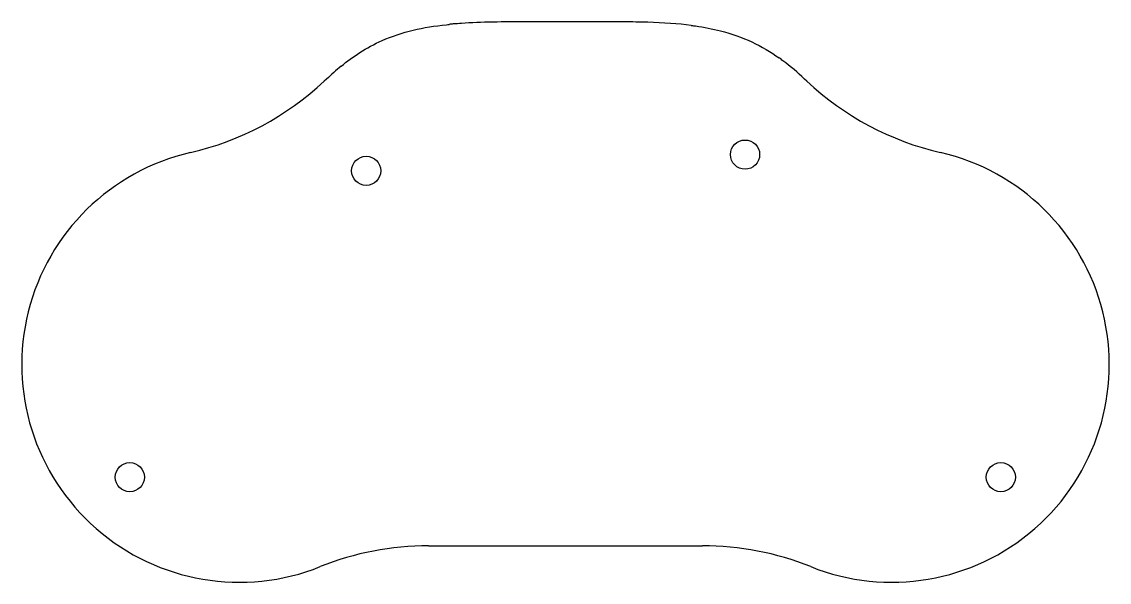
# Model space of a CAD drawing. Header units: millimetres. Extents: x -52 to 116, y -78 to 8.
import ezdxf

# ---------------------------------------------------------------- set-up
doc = ezdxf.new("R2010")
doc.units = ezdxf.units.MM
doc.layers.get('0').update_dxf_attribs({"linetype": 'CONTINUOUS'})

msp = doc.modelspace()

# ---------------------------------------------------------------- linework, layer by layer
for p, q in [((37.23, 8.34), (27.64, 8.34)), ((-4.45, -0.5), (-4.83, -0.84)), ((69.7, -0.84), (69.33, -0.5)), ((11.3, -72.56), (53.57, -72.56))]:
    msp.add_line(p, q)
for centre in [(60.16, -12.17), (1.66, -14.67), (-34.85, -61.98), (99.66, -61.97)]:
    msp.add_circle(centre, 2.25)
for centre, radius, start, end in [((-17.93, -44.6), 33.6, 102.9899, 291.8316), ((82.8, -44.6), 33.6, -111.8316, 77.0049), ((11.3, -117.56), 45, 90, 111.8316), ((53.57, -117.56), 45, 68.1684, 90)]:
    msp.add_arc(centre, radius, start, end)
for points, knots in [([(-2.21, 1.48), (-0.41, 2.95), (1.64, 4.34), (4.11, 5.44), (7.2, 6.8), (10.47, 7.52), (14.05, 7.89), (14.19, 7.91), (14.32, 7.92), (14.45, 7.94)], [3.075892, 3.075892, 3.075892, 3.075892, 3.71238, 3.71238, 3.71238, 4.506577, 4.506577, 4.506577, 4.53619, 4.53619, 4.53619, 4.53619]), ([(27.64, 8.34), (27.33, 8.34), (27.02, 8.34), (26.71, 8.34), (22.78, 8.33), (19.42, 8.3), (16.37, 8.09), (15.94, 8.06), (15.53, 8.03), (15.11, 8), (14.89, 7.98), (14.67, 7.96), (14.45, 7.94)], [-6.534271, -6.534271, -6.534271, -6.534271, -6.466597, -6.466597, -6.466597, -5.597622, -5.597622, -5.597622, -5.47638, -5.47638, -5.47638, -5.411915, -5.411915, -5.411915, -5.411915]), ([(51.86, 7.77), (51.86, 7.77), (51.86, 7.77), (51.86, 7.77), (49.77, 8.04), (47.56, 8.18), (43.94, 8.29), (42.68, 8.31), (40.46, 8.33), (39.52, 8.34), (38.11, 8.34), (37.68, 8.34), (37.23, 8.34)], [-1.73017, -1.73017, -1.73017, -1.73017, -1.73006, -1.73006, -1.73006, -0.865028, -0.865028, -0.432512, -0.432512, -0.133032, -0.133032, 0.000004, 0.000004, 0.000004, 0.000004]), ([(51.86, 7.77), (52.07, 7.75), (52.29, 7.72), (52.5, 7.69), (53.83, 7.5), (55.12, 7.26), (56.36, 6.94), (59.83, 6.06), (62.81, 4.63), (65.43, 2.75)], [1.73035, 1.73035, 1.73035, 1.73035, 1.819033, 1.819033, 1.819033, 2.377029, 2.377029, 2.377029, 3.938523, 3.938523, 3.938523, 3.938523]), ([(69.33, -0.5), (68.29, 0.48), (67.2, 1.43), (66, 2.33), (65.81, 2.47), (65.62, 2.61), (65.43, 2.75)], [-4.7705518, -4.7705518, -4.7705518, -4.7705518, -4.0534985, -4.0534985, -4.0534985, -3.9386251, -3.9386251, -3.9386251, -3.9386251]), ([(-2.21, 1.48), (-2.21, 1.48), (-2.21, 1.48), (-2.99, 0.85), (-3.73, 0.18), (-4.45, -0.5)], [-3.4771178, -3.4771178, -3.4771178, -3.4771178, -3.4770123, -3.4770123, -3.1278639, -3.1278639, -3.1278639, -3.1278639])]:
    msp.add_open_spline(points, degree=3, knots=knots)
for points in [[(-25.48, -11.86), (-17.79, -10.08), (-10.59, -6.24), (-4.83, -0.84)], [(69.7, -0.84), (75.46, -6.24), (82.66, -10.08), (90.35, -11.86)]]:
    msp.add_open_spline(points, degree=3)

doc.saveas('drawing.dxf')
